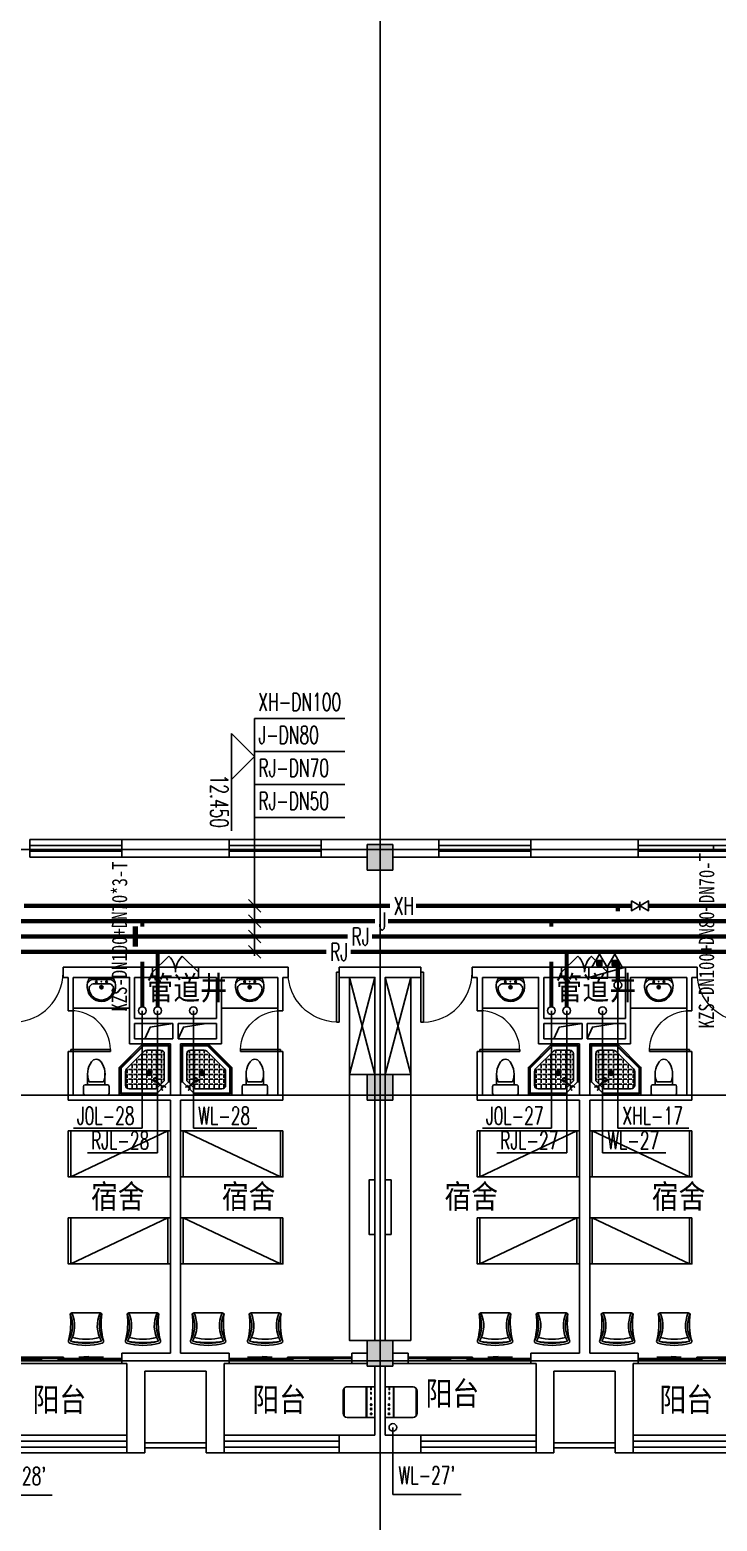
# Model space of a CAD drawing. Extents: x 0 to 2838408, y -923048 to 203859.
# Drawn here: x 2370367 to 2383809, y -689675 to -660510 of the extents above; entities that cross this region are included whole.
import ezdxf
from ezdxf.enums import TextEntityAlignment as Align

# ---------------------------------------------------------------- set-up
doc = ezdxf.new("R2010")
doc.units = 0
doc.header["$LTSCALE"] = 1000
for name, color, linetype in [('A-Fixt', 81, 'Continuous'), ('CLAYER', 7, 'Continuous'), ('COLUMN', 9, 'Continuous'), ('DIM_污水', 3, 'Continuous'), ('DIM_消防', 3, 'Continuous'), ('DIM_热给水', 3, 'Continuous'), ('DIM_给水', 3, 'Continuous'), ('DOOR_FIRE', 4, 'Continuous'), ('DOTE', 8, 'Continuous'), ('E2-栏杆', 92, 'Continuous'), ('EQUIP_灭火器', 7, 'Continuous'), ('PIPE-消防', 1, 'Continuous'), ('PIPE-热给水', 5, 'Continuous'), ('PIPE-给水', 3, 'Continuous'), ('PUB_HATCH', 8, 'Continuous'), ('PUB_TEXT', 7, 'Continuous'), ('TEXT_消防', 7, 'Continuous'), ('TEXT_热给水', 7, 'Continuous'), ('TEXT_给水', 7, 'Continuous'), ('TWT_ELEV', 3, 'Continuous'), ('VALVE_消防', 7, 'Continuous'), ('VPIPE-污水', 2, 'Continuous'), ('VPIPE-消防', 1, 'Continuous'), ('VPIPE-热给水', 5, 'Continuous'), ('VPIPE-给水', 3, 'Continuous'), ('WALL', 9, 'Continuous'), ('WINDOW', 4, 'Continuous'), ('WP_F', 1, 'Continuous'), ('XREF', 8, 'Continuous'), ('抗震支吊架', 2, 'Continuous'), ('洁具', 213, 'Continuous'), ('配景', 3, 'Continuous'), ('附件', 70, 'Continuous')]:
    doc.layers.add(name, color=color, linetype=linetype)
doc.styles.add('_TWT_DIM_ELE', font='SIMPLEX', dxfattribs={"width": 0.8, "height": 2.3, "bigfont": 'HZTXT'})
doc.styles.add('_TWT_PIPEDN', font='SIMPLEX', dxfattribs={"width": 0.8, "height": 2.3, "bigfont": 'HZTXT'})
doc.styles.add('_TWT_PIPETEXT', font='SIMPLEX', dxfattribs={"width": 0.8, "height": 2.3, "bigfont": 'HZTXT'})
doc.styles.add('_TWT_SERIAL', font='COMPLEX', dxfattribs={"width": 0.8, "height": 2.3, "bigfont": 'HZTXT'})
doc.styles.add('HZ', font='aaa等高度-单线.shx', dxfattribs={"width": 0.7, "height": 50, "bigfont": 'aaa-hztxt.shx'})
doc.styles.add('kzcad', font='', dxfattribs={"width": 0.8})
doc.styles.get("Standard").update_dxf_attribs({"font": 'geniso.shx', "bigfont": 'hztxt.shx'})
doc.styles.get('kzcad').set_extended_font_data('SimSun')

# ---------------------------------------------------------------- blocks, each defined once
blk = doc.blocks.new('$TwtSys$00000546')
h = blk.add_hatch()
h.set_pattern_fill('ANSI31', color=256, scale=200, style=0)
h.set_pattern_definition([(45, (-38543.802, -6670.83), (-17.67767, 17.67767), [])])
h.paths.add_polyline_path([(-65, 174), (65, 174), (65, 44), (-65, 44)])
for points in [[(0, 344), (-198, 0), (198, 0)], [(-65, 174), (65, 174), (65, 44), (-65, 44)]]:
    blk.add_lwpolyline(points, close=True)
blk = doc.blocks.new('A$C29581A72')
at = {"layer": '附件'}
blk.add_line((750, 200), (30, 0), dxfattribs=at)
blk.add_lwpolyline([(30, 200), (750, 200), (750, 0), (30, 0), (30, 200)], dxfattribs=at)
blk.add_solid([(750, 200), (30, 0), (750, 0), (750, 200)], dxfattribs=at)
at = {"layer": 'EQUIP_灭火器', "xscale": 0.75, "yscale": -0.75, "zscale": 0.75, "rotation": 180}
for p in [(241, 200), (539, 200)]:
    blk.add_blockref('$TwtSys$00000546', p, dxfattribs=at)
at = {"style": 'HZ', "flags": 1}
for tag in ['WHAT', 'SPEC', 'UNIT']:
    blk.add_attdef(tag, (375, 0), '', height=0.001, dxfattribs=at)
blk = doc.blocks.new('1F平面-CAD导入_dwg_Drawing4_t3_dwg_$plan$00001613-474159-1F-927810-1F')
at = {"layer": '洁具'}
for p, q in [((-200, 170), (-430, 170)), ((-260, -140), (-260, 140)), ((-30, 250), (-170, 250)), ((-200, -170), (-200, -220)), ((-170, -250), (-30, -250))]:
    blk.add_line(p, q, dxfattribs=at)
for points in [[(-200, 220), (-200, 170), (-200, -170), (-430, -170)], [(0, -220), (0, 220)]]:
    blk.add_lwpolyline(points, dxfattribs=at)
for centre, radius, start, end in [((-590, 0), 110, 123.4509, 236.5491), ((-413, -227), 398, 67.4505, 126.6381), ((-170, 220), 30, 90, 180), ((-30, 220), 30, 0, 90), ((-413, 227), 398, 233.3619, 292.5495), ((-170, -220), 30, 180, 270), ((-30, -220), 30, 270, 0)]:
    blk.add_arc(centre, radius, start, end, dxfattribs=at)
blk = doc.blocks.new('$lvtry$00000169')
at = {"color": 0}
for p, q in [((259, -36), (259, 0)), ((36, -259), (0, -259)), ((24, -259), (24, -976)), ((259, -36), (36, -259)), ((36, -259), (36, -964)), ((276, -120), (120, -276)), ((120, -276), (120, -808)), ((144, -151), (291, -298)), ((151, -144), (298, -291)), ((173, -309), (173, -239)), ((183, -213), (205, -213)), ((220, -213), (243, -213)), ((259, -24), (976, -24)), ((259, -36), (964, -36)), ((270, -213), (270, -143)), ((270, -213), (340, -213)), ((270, -263), (270, -239)), ((276, -120), (808, -120)), ((366, -213), (366, -143)), ((366, -213), (436, -213)), ((366, -309), (366, -239)), ((462, -213), (462, -143)), ((462, -213), (532, -213)), ((462, -309), (462, -239)), ((558, -213), (558, -143)), ((558, -213), (628, -213)), ((558, -309), (558, -239)), ((655, -213), (655, -143)), ((655, -213), (725, -213)), ((655, -309), (655, -239)), ((751, -213), (751, -143)), ((751, -213), (821, -213)), ((751, -309), (751, -239)), ((847, -213), (847, -143)), ((847, -213), (880, -213)), ((847, -309), (847, -239)), ((880, -192), (880, -460)), ((964, -36), (976, -24)), ((964, -36), (964, -525)), ((976, -24), (976, -530)), ((120, -309), (147, -309)), ((120, -405), (147, -405)), ((120, -501), (147, -501)), ((173, -309), (243, -309)), ((173, -405), (173, -335)), ((173, -405), (243, -405)), ((173, -501), (173, -431)), ((173, -501), (243, -501)), ((173, -598), (173, -528)), ((270, -405), (270, -335)), ((270, -405), (340, -405)), ((270, -501), (270, -431)), ((270, -501), (340, -501)), ((270, -598), (270, -528)), ((334, -309), (340, -309)), ((366, -309), (436, -309)), ((366, -405), (366, -335)), ((366, -405), (379, -405)), ((366, -501), (366, -431)), ((366, -501), (436, -501)), ((366, -598), (366, -528)), ((462, -309), (532, -309)), ((462, -405), (462, -335)), ((462, -405), (532, -405)), ((462, -501), (462, -431)), ((462, -501), (532, -501)), ((462, -598), (462, -528)), ((859, -511), (511, -859)), ((964, -525), (525, -964)), ((976, -530), (530, -976)), ((558, -309), (628, -309)), ((558, -405), (558, -335)), ((558, -405), (628, -405)), ((558, -501), (558, -431)), ((558, -501), (628, -501)), ((558, -598), (558, -528)), ((655, -309), (725, -309)), ((655, -405), (655, -335)), ((655, -405), (725, -405)), ((655, -501), (655, -431)), ((655, -501), (725, -501)), ((655, -598), (655, -528)), ((751, -309), (821, -309)), ((751, -405), (751, -335)), ((751, -405), (821, -405)), ((751, -501), (751, -431)), ((751, -501), (821, -501)), ((751, -598), (751, -528)), ((847, -309), (880, -309)), ((847, -405), (847, -335)), ((847, -405), (880, -405)), ((847, -501), (847, -431)), ((847, -501), (867, -501)), ((964, -525), (976, -530)), ((120, -598), (147, -598)), ((120, -694), (147, -694)), ((120, -790), (147, -790)), ((173, -598), (243, -598)), ((173, -694), (173, -624)), ((173, -694), (243, -694)), ((173, -790), (173, -720)), ((173, -790), (243, -790)), ((173, -878), (173, -816)), ((270, -598), (340, -598)), ((270, -694), (270, -624)), ((270, -694), (340, -694)), ((270, -790), (270, -720)), ((270, -790), (340, -790)), ((270, -880), (270, -816)), ((366, -598), (436, -598)), ((366, -694), (366, -624)), ((366, -694), (436, -694)), ((366, -790), (366, -720)), ((366, -790), (436, -790)), ((366, -880), (366, -816)), ((462, -598), (532, -598)), ((462, -694), (462, -624)), ((462, -694), (532, -694)), ((462, -790), (462, -720)), ((462, -790), (532, -790)), ((462, -880), (462, -816)), ((558, -598), (628, -598)), ((558, -694), (558, -624)), ((558, -694), (628, -694)), ((558, -790), (558, -720)), ((558, -790), (580, -790)), ((655, -598), (725, -598)), ((655, -694), (655, -624)), ((655, -694), (676, -694)), ((751, -598), (773, -598)), ((36, -964), (24, -976)), ((24, -976), (530, -976)), ((36, -964), (525, -964)), ((192, -880), (460, -880)), ((525, -964), (530, -976))]:
    blk.add_line(p, q, dxfattribs=at)
blk.add_lwpolyline([(0, 0), (0, -1000), (540, -1000), (1000, -540), (1000, 0)], close=True)
for points in [[(0, 0), (0, -1000)], [(0, 0), (1000, 0)], [(1000, 0), (1000, -540)], [(136, -190), (148, -178), (132, -162), (121, -174)], [(190, -136), (178, -148), (162, -132), (174, -121)], [(1000, -540), (540, -1000)], [(0, -1000), (540, -1000)]]:
    blk.add_lwpolyline(points, close=True, dxfattribs=at)
for radius in [43.8, 31.1]:
    blk.add_circle((416, -428), radius, dxfattribs=at)
for centre, radius, start, end in [((296, -296), 40.6, 142.583, 128.4197), ((296, -296), 28.6, 145.828, 125.6599), ((808, -192), 72, 0, 90), ((808, -460), 72, 315, 0), ((192, -808), 72, 180, 270), ((460, -808), 72, 270, 315)]:
    blk.add_arc(centre, radius, start, end, dxfattribs=at)
for p in [(103, -156, 0), (156, -102, 0), (416, -428, 0)]:
    blk.add_point(p, dxfattribs=at)
blk = doc.blocks.new('$lvtry$00000178')
at = {"color": 0}
for p, q in [((-238, 0), (238, 0)), ((-214, -36), (-272, -91)), ((-180, -23), (180, -23)), ((-142, -105), (140, -105)), ((140, -105), (-142, -105)), ((216, -37), (268, -91))]:
    blk.add_line(p, q, dxfattribs=at)
blk.add_lwpolyline([(-104, -430, 0.224698), (110, -425, 0.348046), (269, -79), (239, 0), (-241, 0), (-271, -79, 0.356844)], format="xyb", close=True, dxfattribs=at)
for centre, radius in [((-100, -65), 16.3), ((1, -172), 31.6), ((100, -65), 16.3)]:
    blk.add_circle(centre, radius, dxfattribs=at)
at = {"color": 0, "lineweight": 13}
blk.add_circle((1, -172), 23, dxfattribs=at)
at = {"color": 0}
for centre, radius, start, end in [((-142, -205), 100, 90, 190.5602), ((-1, -179), 243, 190.5602, 349.4398), ((-180, -73), 50, 90, 133.181), ((140, -205), 100, 349.4398, 90), ((180, -73), 50, 44.5607, 90)]:
    blk.add_arc(centre, radius, start, end, dxfattribs=at)
for p in [(0, -65), (1, -172)]:
    blk.add_point(p, dxfattribs=at)
blk = doc.blocks.new('A$C70365C93')
at = {"layer": '洁具'}
blk.add_lwpolyline([(-1900, 2300), (-1900, 1700), (-800, 1700), (-800, 2300)], close=True, dxfattribs=at)
blk.add_blockref('$lvtry$00000178', (-1350, 2280), dxfattribs=at)
at = {"layer": '洁具', "rotation": 180}
blk.add_blockref('$lvtry$00000169', (0, 0), dxfattribs=at)
at = {"layer": '洁具', "extrusion": (0, 0, -1), "xscale": -1, "zscale": -1, "rotation": 90}
blk.add_blockref('1F平面-CAD导入_dwg_Drawing4_t3_dwg_$plan$00001613-474159-1F-927810-1F', (1450, 0), dxfattribs=at)
blk = doc.blocks.new('单人床')
at = {"layer": 'A-Fixt'}
for p, q in [((47774, 13973), (48674, 13973)), ((47774, 12073), (48674, 13973)), ((47774, 12073), (48674, 12073))]:
    blk.add_line(p, q, dxfattribs=at)
blk.add_lwpolyline([(47774, 14023), (48674, 14023), (48674, 12023), (47774, 12023), (47774, 14023)], dxfattribs=at)
blk = doc.blocks.new('CH_AP01')
for p, q in [((-311, 17), (-275, 0)), ((-275, 0), (275, 0)), ((275, 0), (311, 17))]:
    blk.add_line(p, q)
for centre, radius, start, end in [((-307, 555), 37.8, 100.1859, 202.8359), ((0, -579), 1213, 74.7104, 105.2896), ((0, -579), 1173, 75.0287, 104.9713), ((307, 555), 37.8, 337.1641, 79.8141), ((-1658, 202), 1360, 352.1659, 14.4283), ((-824, 250), 563, 335.5038, 31.0903), ((0, -1278), 1857, 80.611, 99.389), ((-824, 250), 603, 335.5038, 30.2691), ((0, -579), 1093, 75.8767, 104.1233), ((824, 250), 603, 149.7309, 204.4962), ((824, 250), 563, 148.9097, 204.4962), ((1658, 202), 1360, 165.5717, 187.8341)]:
    blk.add_arc(centre, radius, start, end)
blk = doc.blocks.new('A$C61295E98')
at = {"color": 3}
for p, q in [((544, 598), (0, 598)), ((0, 598), (0, 0)), ((161, 598), (161, 0)), ((170, 0), (170, 598)), ((603, 572), (603, 26)), ((624, 518), (624, 80)), ((544, 0), (0, 0))]:
    blk.add_line(p, q, dxfattribs=at)
for points in [[(82, 540), (75, 540), (75, 577), (82, 577)], [(82, 453), (75, 453), (75, 490), (82, 490)], [(82, 353), (75, 353), (75, 389), (82, 389)]]:
    blk.add_lwpolyline(points, close=True, dxfattribs=at)
for centre in [(74, 250), (74, 164), (74, 71)]:
    blk.add_circle(centre, 15.7, dxfattribs=at)
for centre, start, end in [((544, 518), 360, 90), ((544, 80), 270, 0)]:
    blk.add_arc(centre, 80, start, end, dxfattribs=at)
blk = doc.blocks.new('宿舍')
at = {"layer": 'A-Fixt'}
for p, q in [((47854, 13802), (48354, 15702)), ((48354, 13802), (47854, 15702)), ((47854, 13802), (48354, 13802))]:
    blk.add_line(p, q, dxfattribs=at)
for points in [[(47854, 8602), (48354, 8602), (48354, 15702), (47854, 15702)], [(47854, 10676), (47970, 10676), (47970, 11743), (47854, 11743)]]:
    blk.add_lwpolyline(points, close=True, dxfattribs=at)
at = {"xscale": -1, "rotation": 90}
for p in [(63677, 60475), (63677, 58775)]:
    blk.add_blockref('单人床', p, dxfattribs=at)
at = {"layer": 'A-Fixt', "xscale": -1, "rotation": 180}
for p in [(50002, 9140), (51117, 9140)]:
    blk.add_blockref('CH_AP01', p, dxfattribs=at)
at = {"layer": '配景', "color": 252}
blk.add_blockref('A$C61295E98', (47854, 7097), dxfattribs=at)
blk = doc.blocks.new('$WINLIB2D$00000001')
at = {"color": 0}
for points in [[(-0.5, 0.5), (-0.5, -0.5)], [(-0.5, 0.5), (0.5, 0.5)], [(0.5, -0.5), (0.5, 0.5)], [(0.5, 0.167), (-0.5, 0.167)], [(0.5, -0.167), (-0.5, -0.167)], [(-0.5, -0.5), (0.5, -0.5)]]:
    blk.add_lwpolyline(points, dxfattribs=at)
blk = doc.blocks.new('$DorLib2D$00000131')
at = {"color": 0, "linetype": 'Continuous'}
for p, q in [((-0.5, 0.125), (-0.5, 0)), ((0.019, 0.125), (-0.5, 0.125)), ((0.019, 0), (0.019, 0.125)), ((0.15, 0.125), (0.232, 0.197)), ((0.35, 0.125), (0.15, 0.125)), ((0.232, 0.197), (0.232, 0.125)), ((-0.5, 0), (0.019, 0)), ((-0.024, 0), (0.5, 0)), ((-0.024, -0.125), (-0.024, 0)), ((0.5, 0), (0.5, -0.125)), ((-0.35, -0.125), (-0.15, -0.125)), ((-0.232, -0.197), (-0.232, -0.125)), ((-0.15, -0.125), (-0.232, -0.197)), ((0.5, -0.125), (-0.024, -0.125))]:
    blk.add_line(p, q, dxfattribs=at)
blk = doc.blocks.new('$DorLib2D$00000116')
at = {"color": 0}
for p, q in [((-0.5, 0), (-0.146, 0.354)), ((0.5, 0), (0.146, 0.354))]:
    blk.add_line(p, q, dxfattribs=at)
for centre, start, end in [((-0.5, 0), 0, 45), ((0.5, 0), 135, 180)]:
    blk.add_arc(centre, 0.5, start, end, dxfattribs=at)
blk = doc.blocks.new('$DorLib2D$00000001')
for p, q in [((0.45, 0.975), (0.5, 0.975)), ((0.45, 0), (0.45, 0.975)), ((0.5, 0), (0.5, 0.975)), ((0.5, 0), (0.45, 0))]:
    blk.add_line(p, q)
at = {"lineweight": 13}
blk.add_arc((0.475, 0), 0.975, 91.4693, 180, dxfattribs=at)
blk = doc.blocks.new('4F1')
at = {"layer": 'PUB_HATCH'}
for points in [[(2377466.7, -676441.3), (2376966.7, -676441.3), (2376966.7, -676941.3), (2377466.7, -676941.3)], [(2377466.7, -680941.3), (2376966.7, -680941.3), (2376966.7, -681441.3), (2377466.7, -681441.3)], [(2377466.7, -686141.3), (2376966.7, -686141.3), (2376966.7, -686641.3), (2377466.7, -686641.3)]]:
    blk.add_hatch(color=256, dxfattribs=at).paths.add_polyline_path(points)
for points in [[(2372616.7, -680241.3), (2372720.3, -680011), (2373166.7, -679941.3)], [(2373266.7, -680241.3), (2373370.3, -680011), (2373816.7, -679941.3)], [(2380616.7, -680241.3), (2380720.3, -680011), (2381166.7, -679941.3)], [(2381266.7, -680241.3), (2381370.3, -680011), (2381816.7, -679941.3)]]:
    blk.add_lwpolyline(points)
at = {"layer": 'COLUMN'}
for p, q in [((2377466.7, -676441.3), (2376966.7, -676441.3)), ((2376966.7, -676441.3), (2376966.7, -676941.3)), ((2377466.7, -676941.3), (2377466.7, -676441.3)), ((2376966.7, -676941.3), (2377466.7, -676941.3)), ((2377466.7, -680941.3), (2376966.7, -680941.3)), ((2376966.7, -680941.3), (2376966.7, -681441.3)), ((2377466.7, -681441.3), (2377466.7, -680941.3)), ((2376966.7, -681441.3), (2377466.7, -681441.3)), ((2377466.7, -686141.3), (2376966.7, -686141.3)), ((2376966.7, -686141.3), (2376966.7, -686641.3)), ((2377466.7, -686641.3), (2377466.7, -686141.3)), ((2376966.7, -686641.3), (2377466.7, -686641.3))]:
    blk.add_line(p, q, dxfattribs=at)
at = {"layer": 'DOOR_FIRE'}
for p, q in [((2373666.7, -678841.3), (2372766.7, -678841.3)), ((2381666.7, -678841.3), (2380766.7, -678841.3)), ((2373666.7, -679041.3), (2372766.7, -679041.3)), ((2381666.7, -679041.3), (2380766.7, -679041.3))]:
    blk.add_line(p, q, dxfattribs=at)
at = {"layer": 'DOTE'}
for p, q in [((2377216.7, -606941.3), (2377216.7, -690141.3)), ((2343216.7, -676541.3), (2453916.7, -676541.3)), ((2343216.7, -681341.3), (2453916.7, -681341.3)), ((2343216.7, -686541.3), (2453916.7, -686541.3)), ((2343216.7, -686541.3), (2453916.7, -686541.3))]:
    blk.add_line(p, q, dxfattribs=at)
at = {"layer": 'E2-栏杆'}
for points in [[(2372616.7, -688141.3), (2373816.7, -688141.3)], [(2372616.7, -688241.3), (2373816.7, -688241.3)], [(2380616.7, -688141.3), (2381816.7, -688141.3)], [(2380616.7, -688241.3), (2381816.7, -688241.3)]]:
    blk.add_lwpolyline(points, dxfattribs=at)
at = {"layer": 'WALL'}
for p, q in [((2374266.7, -676341.3), (2372166.7, -676341.3)), ((2372166.7, -676341.3), (2372166.7, -676691.3)), ((2374266.7, -676691.3), (2374266.7, -676341.3)), ((2377216.7, -676341.3), (2376066.7, -676341.3)), ((2376066.7, -676341.3), (2376066.7, -676691.3)), ((2378366.7, -676341.3), (2377216.7, -676341.3)), ((2378366.7, -676691.3), (2378366.7, -676341.3)), ((2382266.7, -676341.3), (2380166.7, -676341.3)), ((2380166.7, -676341.3), (2380166.7, -676691.3)), ((2382266.7, -676691.3), (2382266.7, -676341.3)), ((2372166.7, -676691.3), (2374266.7, -676691.3)), ((2376066.7, -676691.3), (2376966.7, -676691.3)), ((2377466.7, -676691.3), (2378366.7, -676691.3)), ((2380166.7, -676691.3), (2382266.7, -676691.3)), ((2371116.7, -678841.3), (2371016.7, -678841.3)), ((2371016.7, -678841.3), (2371016.7, -679041.3)), ((2372316.7, -678841.3), (2371116.7, -678841.3)), ((2372766.7, -678841.3), (2372316.7, -678841.3)), ((2372766.7, -679041.3), (2372766.7, -678841.3)), ((2374116.7, -678841.3), (2373666.7, -678841.3)), ((2373666.7, -678841.3), (2373666.7, -679041.3)), ((2375316.7, -678841.3), (2374116.7, -678841.3)), ((2375416.7, -678841.3), (2375316.7, -678841.3)), ((2375416.7, -679041.3), (2375416.7, -678841.3)), ((2377216.7, -678841.3), (2376416.7, -678841.3)), ((2376416.7, -678841.3), (2376416.7, -679041.3)), ((2378016.7, -678841.3), (2377216.7, -678841.3)), ((2378016.7, -679041.3), (2378016.7, -678841.3)), ((2379116.7, -678841.3), (2379016.7, -678841.3)), ((2379016.7, -678841.3), (2379016.7, -679041.3)), ((2380316.7, -678841.3), (2379116.7, -678841.3)), ((2380766.7, -678841.3), (2380316.7, -678841.3)), ((2380766.7, -679041.3), (2380766.7, -678841.3)), ((2382116.7, -678841.3), (2381666.7, -678841.3)), ((2381666.7, -678841.3), (2381666.7, -679041.3)), ((2383316.7, -678841.3), (2382116.7, -678841.3)), ((2383416.7, -678841.3), (2383316.7, -678841.3)), ((2383416.7, -679041.3), (2383416.7, -678841.3)), ((2371016.7, -679041.3), (2371116.7, -679041.3)), ((2371116.7, -679041.3), (2371116.7, -679691.3)), ((2372316.7, -679041.3), (2371216.7, -679041.3)), ((2371216.7, -679691.3), (2371216.7, -679041.3)), ((2372316.7, -679041.3), (2372316.7, -679841.3)), ((2372416.7, -679041.3), (2372766.7, -679041.3)), ((2372416.7, -679041.3), (2372416.7, -679841.3)), ((2373666.7, -679041.3), (2374016.7, -679041.3)), ((2374016.7, -679041.3), (2374016.7, -679841.3)), ((2375216.7, -679041.3), (2374116.7, -679041.3)), ((2374116.7, -679041.3), (2374116.7, -679841.3)), ((2375216.7, -679041.3), (2375216.7, -679691.3)), ((2375316.7, -679691.3), (2375316.7, -679041.3)), ((2375316.7, -679041.3), (2375416.7, -679041.3)), ((2376416.7, -679041.3), (2377116.7, -679041.3)), ((2377116.7, -680941.3), (2377116.7, -679041.3)), ((2377316.7, -680941.3), (2377316.7, -679041.3)), ((2377316.7, -679041.3), (2378016.7, -679041.3)), ((2379016.7, -679041.3), (2379116.7, -679041.3)), ((2379116.7, -679041.3), (2379116.7, -679691.3)), ((2380316.7, -679041.3), (2379216.7, -679041.3)), ((2379216.7, -679691.3), (2379216.7, -679041.3)), ((2380316.7, -679041.3), (2380316.7, -679841.3)), ((2380416.7, -679041.3), (2380766.7, -679041.3)), ((2380416.7, -679041.3), (2380416.7, -679841.3)), ((2381666.7, -679041.3), (2382016.7, -679041.3)), ((2382016.7, -679041.3), (2382016.7, -679841.3)), ((2383216.7, -679041.3), (2382116.7, -679041.3)), ((2382116.7, -679041.3), (2382116.7, -679841.3)), ((2383216.7, -679041.3), (2383216.7, -679691.3)), ((2383316.7, -679691.3), (2383316.7, -679041.3)), ((2383316.7, -679041.3), (2383416.7, -679041.3)), ((2371116.7, -679691.3), (2371216.7, -679691.3)), ((2375216.7, -679691.3), (2375316.7, -679691.3)), ((2379116.7, -679691.3), (2379216.7, -679691.3)), ((2383216.7, -679691.3), (2383316.7, -679691.3)), ((2372316.7, -679841.3), (2372316.7, -680341.3)), ((2373216.7, -679841.3), (2372416.7, -679841.3)), ((2373166.7, -679941.3), (2372416.7, -679941.3)), ((2372416.7, -679941.3), (2372416.7, -680241.3)), ((2373166.7, -679941.3), (2373166.7, -680241.3)), ((2374016.7, -679841.3), (2373216.7, -679841.3)), ((2374016.7, -679941.3), (2373266.7, -679941.3)), ((2373266.7, -679941.3), (2373266.7, -680241.3)), ((2374016.7, -679941.3), (2374016.7, -680241.3)), ((2374116.7, -679841.3), (2374116.7, -680341.3)), ((2380316.7, -679841.3), (2380316.7, -680341.3)), ((2381216.7, -679841.3), (2380416.7, -679841.3)), ((2381166.7, -679941.3), (2380416.7, -679941.3)), ((2380416.7, -679941.3), (2380416.7, -680241.3)), ((2381166.7, -679941.3), (2381166.7, -680241.3)), ((2382016.7, -679841.3), (2381216.7, -679841.3)), ((2382016.7, -679941.3), (2381266.7, -679941.3)), ((2381266.7, -679941.3), (2381266.7, -680241.3)), ((2382016.7, -679941.3), (2382016.7, -680241.3)), ((2382116.7, -679841.3), (2382116.7, -680341.3)), ((2373116.7, -680341.3), (2372316.7, -680341.3)), ((2373166.7, -680241.3), (2372416.7, -680241.3)), ((2373116.7, -680341.3), (2373116.7, -681341.3)), ((2374016.7, -680241.3), (2373266.7, -680241.3)), ((2373316.7, -680341.3), (2373316.7, -681341.3)), ((2374116.7, -680341.3), (2373316.7, -680341.3)), ((2381116.7, -680341.3), (2380316.7, -680341.3)), ((2381166.7, -680241.3), (2380416.7, -680241.3)), ((2381116.7, -680341.3), (2381116.7, -681341.3)), ((2382016.7, -680241.3), (2381266.7, -680241.3)), ((2381316.7, -680341.3), (2381316.7, -681341.3)), ((2382116.7, -680341.3), (2381316.7, -680341.3)), ((2371216.7, -680491.3), (2371116.7, -680491.3)), ((2371116.7, -680491.3), (2371116.7, -681441.3)), ((2371216.7, -681341.3), (2371216.7, -680491.3)), ((2375316.7, -680491.3), (2375216.7, -680491.3)), ((2375216.7, -680491.3), (2375216.7, -681341.3)), ((2375316.7, -681441.3), (2375316.7, -680491.3)), ((2379216.7, -680491.3), (2379116.7, -680491.3)), ((2379116.7, -680491.3), (2379116.7, -681441.3)), ((2379216.7, -681341.3), (2379216.7, -680491.3)), ((2383316.7, -680491.3), (2383216.7, -680491.3)), ((2383216.7, -680491.3), (2383216.7, -681341.3)), ((2383316.7, -681441.3), (2383316.7, -680491.3)), ((2371116.7, -681441.3), (2373116.7, -681441.3)), ((2371216.7, -681341.3), (2373116.7, -681341.3)), ((2373116.7, -681441.3), (2373116.7, -686391.3)), ((2375216.7, -681341.3), (2373316.7, -681341.3)), ((2375316.7, -681441.3), (2373316.7, -681441.3)), ((2373316.7, -681441.3), (2373316.7, -686391.3)), ((2377116.7, -686141.3), (2377116.7, -681441.3)), ((2377316.7, -686141.3), (2377316.7, -681441.3)), ((2379116.7, -681441.3), (2381116.7, -681441.3)), ((2379216.7, -681341.3), (2381116.7, -681341.3)), ((2381116.7, -681441.3), (2381116.7, -686391.3)), ((2383216.7, -681341.3), (2381316.7, -681341.3)), ((2383316.7, -681441.3), (2381316.7, -681441.3)), ((2381316.7, -681441.3), (2381316.7, -686391.3)), ((2372516.7, -686391.3), (2372166.7, -686391.3)), ((2372166.7, -686391.3), (2372166.7, -686591.3)), ((2373116.7, -686391.3), (2372516.7, -686391.3)), ((2373916.7, -686391.3), (2373316.7, -686391.3)), ((2374266.7, -686391.3), (2373916.7, -686391.3)), ((2374266.7, -686591.3), (2374266.7, -686391.3)), ((2376966.7, -686391.3), (2376666.7, -686391.3)), ((2376666.7, -686391.3), (2376666.7, -686591.3)), ((2377766.7, -686391.3), (2377466.7, -686391.3)), ((2377766.7, -686591.3), (2377766.7, -686391.3)), ((2380516.7, -686391.3), (2380166.7, -686391.3)), ((2380166.7, -686391.3), (2380166.7, -686591.3)), ((2380516.7, -686391.3), (2381116.7, -686391.3)), ((2381316.7, -686391.3), (2381916.7, -686391.3)), ((2382266.7, -686391.3), (2381916.7, -686391.3)), ((2382266.7, -686591.3), (2382266.7, -686391.3)), ((2372166.7, -686591.3), (2372266.7, -686591.3)), ((2372266.7, -686591.3), (2372266.7, -687991.3)), ((2372616.7, -686741.3), (2372616.7, -688341.3)), ((2373216.7, -686741.3), (2372616.7, -686741.3)), ((2373816.7, -686741.3), (2373216.7, -686741.3)), ((2373816.7, -686741.3), (2373816.7, -688341.3)), ((2374166.7, -686591.3), (2374266.7, -686591.3)), ((2374166.7, -686591.3), (2374166.7, -687991.3)), ((2376666.7, -686591.3), (2376966.7, -686591.3)), ((2377116.7, -686641.3), (2377116.7, -687991.3)), ((2377316.7, -686641.3), (2377316.7, -687991.3)), ((2377466.7, -686591.3), (2377766.7, -686591.3)), ((2380166.7, -686591.3), (2380266.7, -686591.3)), ((2380266.7, -686591.3), (2380266.7, -687991.3)), ((2380616.7, -686741.3), (2381216.7, -686741.3)), ((2380616.7, -686741.3), (2380616.7, -688341.3)), ((2381216.7, -686741.3), (2381816.7, -686741.3)), ((2381816.7, -686741.3), (2381816.7, -688341.3)), ((2382166.7, -686591.3), (2382266.7, -686591.3)), ((2382166.7, -686591.3), (2382166.7, -687991.3)), ((2372266.7, -687991.3), (2372266.7, -688341.3)), ((2374166.7, -688341.3), (2374166.7, -687991.3)), ((2377116.7, -687991.3), (2376416.7, -687991.3)), ((2376416.7, -687991.3), (2376416.7, -688341.3)), ((2378016.7, -687991.3), (2377316.7, -687991.3)), ((2378016.7, -688341.3), (2378016.7, -687991.3)), ((2380266.7, -687991.3), (2380266.7, -688341.3)), ((2382166.7, -688341.3), (2382166.7, -687991.3)), ((2372266.7, -688341.3), (2372616.7, -688341.3)), ((2373816.7, -688341.3), (2374166.7, -688341.3)), ((2376416.7, -688341.3), (2377216.7, -688341.3)), ((2377216.7, -688341.3), (2378016.7, -688341.3)), ((2380266.7, -688341.3), (2380616.7, -688341.3)), ((2381816.7, -688341.3), (2382166.7, -688341.3))]:
    blk.add_line(p, q, dxfattribs=at)
at = {"layer": 'WINDOW'}
for p, q in [((2371216.7, -679691.3), (2371216.7, -680491.3)), ((2375216.7, -679691.3), (2375216.7, -680491.3)), ((2379216.7, -679691.3), (2379216.7, -680491.3)), ((2383216.7, -679691.3), (2383216.7, -680491.3)), ((2372166.7, -686591.3), (2369766.7, -686591.3)), ((2374266.7, -686591.3), (2376666.7, -686591.3)), ((2377766.7, -686591.3), (2380166.7, -686591.3)), ((2382266.7, -686591.3), (2384666.7, -686591.3))]:
    blk.add_line(p, q, dxfattribs=at)
for name, p in [('宿舍', (2321462.9, -694743)), ('A$C70365C93', (2373116.7, -681341.3)), ('宿舍', (2329462.9, -694743)), ('A$C70365C93', (2381116.7, -681341.3))]:
    blk.add_blockref(name, p)
at = {"xscale": -1, "rotation": 359.9999999999999}
for name, p in [('A$C70365C93', (2373316.7, -681341.3)), ('宿舍', (2424970.6, -694743)), ('A$C70365C93', (2381316.7, -681341.3)), ('宿舍', (2432970.6, -694743))]:
    blk.add_blockref(name, p, dxfattribs=at)
at = {"layer": 'DOOR_FIRE', "xscale": 900, "yscale": -900, "zscale": 200, "rotation": 179.9999999994664}
for p in [(2373216.7, -678941.3), (2381216.7, -678941.3)]:
    blk.add_blockref('$DorLib2D$00000116', p, dxfattribs=at)
at = {"layer": 'WINDOW'}
for name, p, xscale, yscale, zscale in [('$WINLIB2D$00000001', (2371266.7, -676516.3), -1800, 350, -1800), ('$WINLIB2D$00000001', (2375166.7, -676516.3), 1800, 350, 1800), ('$WINLIB2D$00000001', (2383166.7, -676516.3), 1800, 350, 1800), ('$DorLib2D$00000001', (2370516.7, -678941.3), -1000, -1000, -1000), ('$DorLib2D$00000001', (2378516.7, -678941.3), -1000, -1000, -1000), ('$DorLib2D$00000001', (2383916.7, -678941.3), 1000, -1000, 1000), ('$DorLib2D$00000131', (2375466.7, -686491.3), 2400, -200, 2400), ('$DorLib2D$00000131', (2378966.7, -686491.3), -2400, -200, -2400), ('$DorLib2D$00000131', (2383466.7, -686491.3), 2400, -200, 2400), ('$WINLIB2D$00000001', (2375291.7, -688166.3), 2249.999999993481, 350, 2249.999999993481), ('$WINLIB2D$00000001', (2379141.7, -688166.3), -2249.999999993481, 350, -2249.999999993481), ('$WINLIB2D$00000001', (2383291.7, -688166.3), 2249.999999993481, 350, 2249.999999993481)]:
    blk.add_blockref(name, p, dxfattribs=dict(at, xscale=xscale, yscale=yscale, zscale=zscale))
for name, p, xscale, yscale, zscale, rotation in [('$WINLIB2D$00000001', (2379266.7, -676516.3), -1800, 350, -1800, 359.9999999999991), ('$DorLib2D$00000001', (2375916.7, -678941.3), -1000, 1000, -1000, 180), ('$DorLib2D$00000001', (2371166.7, -680091.3), 800, 800, 800, 269.9999999994664), ('$DorLib2D$00000001', (2375266.7, -680091.3), 800, -800, 800, 269.9999999994664), ('$DorLib2D$00000001', (2379166.7, -680091.3), 800, 800, 800, 269.9999999994664), ('$DorLib2D$00000001', (2383266.7, -680091.3), 800, -800, 800, 269.9999999994664), ('$DorLib2D$00000131', (2370966.7, -686491.3), 2400, 200, 2400, 180), ('$WINLIB2D$00000001', (2371141.7, -688166.3), 2249.999999993481, -350, 2249.999999993481, 179.999999999996)]:
    blk.add_blockref(name, p, dxfattribs=dict(at, xscale=xscale, yscale=yscale, zscale=zscale, rotation=rotation))
at = {"layer": 'CLAYER'}
for p in [(2372649.1, -679528.3), (2380649.1, -679528.3)]:
    blk.add_text('管道井', height=525, dxfattribs=at).set_placement(p)
at = {"layer": 'PUB_TEXT'}
for s, p in [('宿舍', (2371562.1, -683605.1)), ('宿舍', (2374120.8, -683605.1)), ('宿舍', (2378475.3, -683605.1)), ('宿舍', (2382529.7, -683605.1)), ('阳台', (2370420, -687579.4)), ('阳台', (2374720.7, -687579.4)), ('阳台', (2378105, -687457.2)), ('阳台', (2382680.7, -687579.4))]:
    blk.add_text(s, height=525, dxfattribs=at).set_placement(p)
blk = doc.blocks.new('$VALVE$00000296')
for points in [[(-125, 72), (-125, -72), (125, 72), (125, -72), (-125, 72)], [(0, 60), (0, -64)]]:
    blk.add_lwpolyline(points)
for p in [(-125, 0), (125, 0)]:
    blk.add_point(p)

msp = doc.modelspace()

# ---------------------------------------------------------------- linework, layer by layer
at = {"layer": 'DIM_污水'}
for p, q in [((2373566.7, -679691.3), (2373566.7, -681987.8)), ((2381566.7, -679691.3), (2381566.7, -682471.1)), ((2373566.7, -681987.8), (2374803.9, -681987.8)), ((2381566.7, -682471.1), (2382803.9, -682471.1))]:
    msp.add_line(p, q, dxfattribs=at)
at = {"layer": 'DIM_污水', "linetype": 'ByBlock'}
for p, q in [((2377466.7, -687841.3), (2377466.7, -689151.5)), ((2369466.7, -689169.2), (2370805.4, -689169.2)), ((2377466.7, -689151.5), (2378805.4, -689151.5))]:
    msp.add_line(p, q, dxfattribs=at)
at = {"layer": 'DIM_消防'}
for p, q in [((2381866.7, -679191.3), (2381866.7, -681988.1)), ((2381866.7, -681988.1), (2383256.3, -681988.1))]:
    msp.add_line(p, q, dxfattribs=at)
at = {"layer": 'DIM_热给水', "linetype": 'ByBlock'}
for p, q in [((2374762.1, -675911.9), (2374762.1, -673976.9)), ((2374762.1, -673976.9), (2376529.9, -673976.9)), ((2374762.1, -674621.9), (2376529.9, -674621.9)), ((2374762.1, -675266.9), (2376529.9, -675266.9)), ((2374762.1, -678616.3), (2374762.1, -675911.9)), ((2374762.1, -675911.9), (2376529.9, -675911.9)), ((2374640.1, -677519.3), (2374884.1, -677763.3)), ((2374884.1, -678063.3), (2374640.1, -677819.3)), ((2374884.1, -678363.3), (2374640.1, -678119.3)), ((2374884.1, -678663.3), (2374640.1, -678419.3))]:
    msp.add_line(p, q, dxfattribs=at)
at = {"layer": 'DIM_热给水'}
for p, q in [((2372866.7, -679691.3), (2372866.7, -682470.8)), ((2380866.7, -679691.3), (2380866.7, -682471.1)), ((2372866.7, -682470.8), (2371497.7, -682470.8)), ((2380866.7, -682471.1), (2379497.7, -682471.1))]:
    msp.add_line(p, q, dxfattribs=at)
at = {"layer": 'DIM_给水'}
for p, q in [((2372566.7, -679691.3), (2372566.7, -681987.8)), ((2380566.7, -679691.3), (2380566.7, -681988.1)), ((2372566.7, -681987.8), (2371218.1, -681987.8)), ((2380566.7, -681988.1), (2379218.1, -681988.1))]:
    msp.add_line(p, q, dxfattribs=at)
at = {"layer": 'PIPE-消防', "ltscale": 1.5, "const_width": 82.5}
for points in [[(2370252.3, -677641.3), (2377409.6, -677641.3)], [(2377917.1, -677641.3), (2381866.7, -677641.3)], [(2381866.7, -677750), (2381866.7, -677641.3)], [(2381866.7, -677641.3), (2382130.9, -677641.3)], [(2382468.4, -677641.3), (2386035.2, -677641.3)], [(2381866.7, -679116.3), (2381866.7, -678732.5)]]:
    msp.add_lwpolyline(points, dxfattribs=at)
at = {"layer": 'PIPE-热给水', "ltscale": 1.5, "const_width": 82.5}
for points in [[(2376584.8, -678241.3), (2369538.3, -678241.3)], [(2385264.7, -678241.3), (2377060.7, -678241.3)], [(2372866.7, -678541.3), (2369189.1, -678541.3)], [(2372866.7, -678541.3), (2372866.7, -679616.3)], [(2376164.5, -678541.3), (2372866.7, -678541.3)], [(2380866.7, -678541.3), (2376640.5, -678541.3)], [(2384871.6, -678541.3), (2380866.7, -678541.3)], [(2380866.7, -678541.3), (2380866.7, -679616.3)]]:
    msp.add_lwpolyline(points, dxfattribs=at)
at = {"layer": 'PIPE-给水', "ltscale": 1.5, "const_width": 82.5}
for points in [[(2372566.7, -677941.3), (2369777, -677941.3)], [(2372566.7, -677941.3), (2372566.7, -678050)], [(2377115.5, -677941.3), (2372566.7, -677941.3)], [(2380566.7, -677941.3), (2377370.6, -677941.3)], [(2380566.7, -677941.3), (2380566.7, -678050)], [(2385768.2, -677941.3), (2380566.7, -677941.3)], [(2372566.7, -678732.5), (2372566.7, -679616.3)], [(2380566.7, -678732.5), (2380566.7, -679616.3)]]:
    msp.add_lwpolyline(points, dxfattribs=at)
at = {"layer": 'TWT_ELEV', "linetype": 'ByBlock'}
for p, q in [((2374762.1, -674721.9), (2374312.1, -674271.9)), ((2374312.1, -674271.9), (2374312.1, -676172.9)), ((2374762.1, -674557.8), (2374762.1, -675171.9)), ((2374762.1, -674721.9), (2374312.1, -675171.9))]:
    msp.add_line(p, q, dxfattribs=at)
at = {"layer": 'VPIPE-污水'}
for centre in [(2373566.7, -679691.3), (2381566.7, -679691.3), (2377466.7, -687841.3)]:
    msp.add_circle(centre, 75, dxfattribs=at)
at = {"layer": 'VPIPE-消防'}
msp.add_circle((2381866.7, -679191.3), 75, dxfattribs=at)
at = {"layer": 'VPIPE-热给水'}
for centre in [(2372866.7, -679691.3), (2380866.7, -679691.3)]:
    msp.add_circle(centre, 75, dxfattribs=at)
at = {"layer": 'VPIPE-给水'}
for centre in [(2372566.7, -679691.3), (2380566.7, -679691.3)]:
    msp.add_circle(centre, 75, dxfattribs=at)
at = {"layer": '抗震支吊架', "color": 2, "const_width": 100}
msp.add_lwpolyline([(2372429.2, -678441.3), (2372429.2, -678041.3)], dxfattribs=at)

# ---------------------------------------------------------------- block references
at = {"layer": 'VALVE_消防', "linetype": 'ByBlock', "xscale": 1.35, "yscale": 1.35, "zscale": 1.35}
msp.add_blockref('$VALVE$00000296', (2382299.6, -677641.3), dxfattribs=at)
at = {"layer": 'WP_F'}
msp.add_blockref('A$C29581A72', (2381266.7, -679041.3), dxfattribs=at)
at = {"layer": 'XREF'}
msp.add_blockref('4F1', (0, 0), dxfattribs=at)

# ---------------------------------------------------------------- texts
at = {"layer": 'DIM_污水', "color": 7, "style": '_TWT_SERIAL', "width": 0.64}
for s, p in [('WL-28', (2373662.4, -681918.8)), ('WL-27', (2381662.4, -682402.1))]:
    msp.add_text(s, height=345, dxfattribs=at).set_placement(p)
at = {"layer": 'DIM_污水', "color": 7, "linetype": 'ByBlock', "style": '_TWT_SERIAL', "width": 0.64}
for s, p in [("WL-28'", (2369579.8, -688965.5)), ("WL-27'", (2377579.8, -688947.8))]:
    msp.add_text(s, height=345, dxfattribs=at).set_placement(p)
at = {"layer": 'DIM_消防', "color": 7, "style": '_TWT_SERIAL', "width": 0.64}
msp.add_text('XHL-17', height=345, dxfattribs=at).set_placement((2381957.1, -681919.1))
at = {"layer": 'DIM_热给水', "color": 7, "linetype": 'ByBlock', "style": '_TWT_PIPEDN', "width": 0.64}
for s, p in [('XH-DN100', (2374837.1, -673826.9)), ('J-DN80', (2374837.1, -674471.9)), ('RJ-DN70', (2374837.1, -675116.9))]:
    msp.add_text(s, height=345, dxfattribs=at).set_placement(p)
at = {"layer": 'DIM_热给水', "color": 251, "linetype": 'ByBlock', "style": '_TWT_PIPEDN', "width": 0.64}
msp.add_text('RJ-DN50', height=345, dxfattribs=at).set_placement((2374837.1, -675761.9))
at = {"layer": 'DIM_热给水', "color": 7, "style": '_TWT_SERIAL', "width": 0.64}
for s, p in [('RJL-28', (2371566.7, -682401.8)), ('RJL-27', (2379566.7, -682402.1))]:
    msp.add_text(s, height=345, dxfattribs=at).set_placement(p)
at = {"layer": 'DIM_给水', "color": 7, "style": '_TWT_SERIAL', "width": 0.64}
for s, p in [('J0L-28', (2371287.1, -681918.8)), ('J0L-27', (2379287.1, -681919.1))]:
    msp.add_text(s, height=345, dxfattribs=at).set_placement(p)
at = {"layer": 'TEXT_消防', "linetype": 'ByBlock', "style": '_TWT_PIPETEXT', "width": 0.64}
msp.add_text('XH', height=345, dxfattribs=at).set_placement((2377484.6, -677813.8))
at = {"layer": 'TEXT_热给水', "linetype": 'ByBlock', "style": '_TWT_PIPETEXT', "width": 0.64}
for p in [(2376659.8, -678413.8), (2376239.5, -678713.8)]:
    msp.add_text('RJ', height=345, dxfattribs=at).set_placement(p)
at = {"layer": 'TEXT_给水', "linetype": 'ByBlock', "style": '_TWT_PIPETEXT', "width": 0.64}
msp.add_text('J', height=345, dxfattribs=at).set_placement((2377190.5, -678113.8))
at = {"layer": 'TWT_ELEV', "color": 7, "linetype": 'ByBlock', "style": '_TWT_DIM_ELE', "width": 0.64}
msp.add_text('12.450', height=345, rotation=270, dxfattribs=at).set_placement((2373898.1, -675076.5))
at = {"layer": '抗震支吊架', "color": 2, "style": 'kzcad', "width": 0.8}
for s, p in [('KZS-DN100+DN80+DN70-TL', (2383750.5, -678241.3)), ('KZS-DN100+DN70*3-T', (2372269.2, -678241.3))]:
    msp.add_text(s, height=300, rotation=89.88539, dxfattribs=at).set_placement(p, align=Align.CENTER)

doc.saveas('drawing.dxf')
